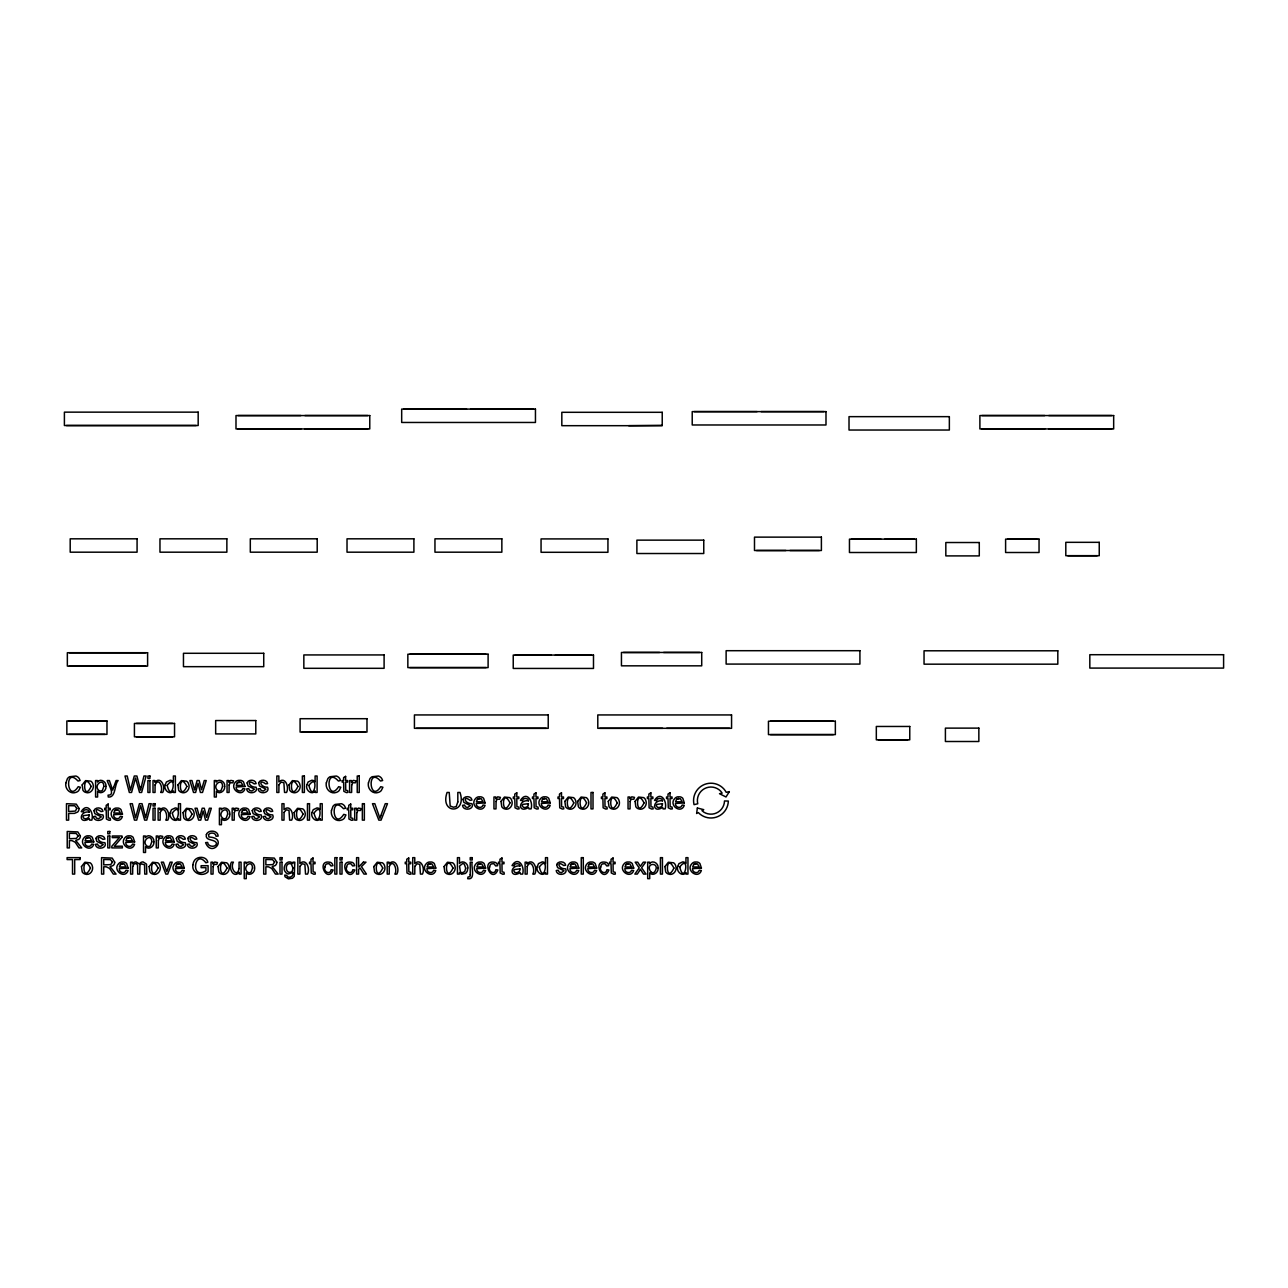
<?xml version="1.0" encoding="UTF-8"?>
<svg xmlns="http://www.w3.org/2000/svg" width="1288" height="1288" viewBox="0 0 1288 1288"><rect width="100%" height="100%" fill="white"/><g stroke="black" fill="none" stroke-linecap="round" stroke-linejoin="round"><path stroke-width="1.5" d="M86.087 838.327L85.04 840.806L91.69 840.806L89.822 837.683L86.087 838.327A3.204 3.204 0 0 1 88.421 837.393M114.761 810.555L113.714 813.05L120.364 813.05L118.496 809.911L114.761 810.555A3.204 3.204 0 0 1 117.095 809.621M126.932 838.327L125.886 840.806L132.535 840.806L130.668 837.683L126.932 838.327A3.204 3.204 0 0 1 129.267 837.393M120.428 864.506L119.382 866.985L126.031 866.985L124.147 863.862L120.428 864.506A3.204 3.204 0 0 1 122.763 863.572M166.506 838.327L165.46 840.806L172.109 840.806L170.241 837.683L166.506 838.327A3.204 3.204 0 0 1 168.857 837.393M237.298 782.863L236.251 785.358L242.901 785.358L241.033 782.219L237.298 782.863A3.204 3.204 0 0 1 239.632 781.929M176.585 864.506L175.538 866.985L182.188 866.985L180.32 863.862L176.585 864.506A3.204 3.204 0 0 1 178.935 863.572M242.418 810.555L241.355 813.05L248.021 813.05L246.137 809.911L242.418 810.555A3.204 3.204 0 0 1 244.752 809.621M477.413 799.317L476.367 801.796L483.016 801.796L481.149 798.673L477.413 799.317A3.204 3.204 0 0 1 479.748 798.383M428.099 864.506L427.036 866.985L433.702 866.985L431.818 863.862L428.099 864.506A3.204 3.204 0 0 1 430.434 863.572M477.896 864.506L476.85 866.985L483.499 866.985L481.632 863.862L477.896 864.506A3.204 3.204 0 0 1 480.231 863.572M542.522 799.317L541.475 801.796L548.125 801.796L546.257 798.673L542.522 799.317A3.204 3.204 0 0 1 544.872 798.383M571.115 864.506L570.069 866.985L576.718 866.985L574.834 863.862L571.115 864.506A3.204 3.204 0 0 1 573.45 863.572M588.986 864.506L587.94 866.985L594.589 866.985L592.721 863.862L588.986 864.506A3.204 3.204 0 0 1 591.321 863.572M676.603 799.317L675.54 801.796L682.205 801.796L680.322 798.673L676.603 799.317A3.204 3.204 0 0 1 678.937 798.383M626.016 864.506L624.954 866.985L631.603 866.985L629.735 863.862L626.016 864.506A3.204 3.204 0 0 1 628.351 863.572M693.701 864.506L692.638 866.985L699.287 866.985L697.42 863.862L693.701 864.506A3.204 3.204 0 0 1 696.035 863.572M662.225 425.378L628.721 425.684M650.939 872.073C643.968 861.962 661.63 861.865 654.513 872.057A2.801 2.801 0 0 1 650.955 872.073M1111.673 415.557L1048.786 415.557M1111.673 428.936L1048.786 428.936M1097.231 555.708L1067.8 555.708M1044.777 415.557L981.907 415.557M1044.777 428.936L981.907 428.936M1037.049 539.125L1007.619 539.125M914.335 539.141L884.904 539.141M907.766 739.843L878.336 739.843M880.895 539.141L851.465 539.141M833.336 721.232L770.466 721.232M833.336 734.611L770.466 734.611M823.982 411.613L761.111 411.613M819.377 550.507L789.947 550.507M785.938 550.507L756.507 550.507M757.103 411.613L694.216 411.613M729.555 728.316L666.685 728.316M699.706 652.469L663.594 652.469M662.676 728.316L599.789 728.316M659.569 652.469L623.456 652.469M591.498 655.061L555.37 655.061M551.361 655.061L515.248 655.061M546.209 728.316L416.443 728.316M533.441 409.085L470.571 409.085M486.091 654.224L409.842 654.224M486.091 667.603L409.842 667.603M466.562 409.085L403.675 409.085M367.756 415.557L304.886 415.557M367.756 428.936L304.886 428.936M364.971 732.083L302.1 732.083M300.877 415.557L238.006 415.557M300.877 428.936L238.006 428.936M196.162 425.523L66.413 425.523M172.544 723.437L136.415 723.437M172.544 736.817L136.415 736.817M145.592 652.726L69.343 652.726M145.592 666.105L69.343 666.105M104.972 720.974L68.844 720.974M104.972 734.353L68.844 734.353M89.162 812.052C78.713 810.619 78.6 825.35 89.323 818.669L89.725 820.134L91.834 820.134C94.217 812.342 87.198 801.716 81.208 811.633L83.189 811.891L84.187 810.136L86.28 809.637L88.582 810.313L89.162 812.052M93.815 841.933L84.928 842.465C84.396 846.441 90.595 848.245 91.673 844.075L93.75 844.332C90.627 853.493 77.65 844.171 84.396 837.393A5.055 5.055 0 0 1 87.23 835.832L89.548 835.832A4.943 4.943 0 0 1 92.301 837.361L93.815 841.933M122.489 814.161L113.602 814.708C113.07 818.669 119.269 820.488 120.331 816.302L122.424 816.56C119.301 825.721 106.324 816.399 113.054 809.621A5.055 5.055 0 0 1 115.904 808.059L118.206 808.059A4.943 4.943 0 0 1 120.975 809.589L122.489 814.161M128.156 868.112L119.269 868.643C118.738 872.62 124.92 874.423 125.999 870.253L128.092 870.511C124.968 879.672 111.992 870.334 118.721 863.572A5.055 5.055 0 0 1 121.555 862.01L123.873 862.01A4.943 4.943 0 0 1 126.643 863.54L128.156 868.112M134.66 841.933L125.773 842.465C125.242 846.441 131.44 848.245 132.519 844.075L134.596 844.332C131.473 853.493 118.496 844.171 125.242 837.393A5.055 5.055 0 0 1 128.076 835.832L130.394 835.832A4.943 4.943 0 0 1 133.147 837.361L134.66 841.933M174.25 841.933L165.347 842.465C164.832 846.441 171.014 848.245 172.093 844.075L174.186 844.332C171.046 853.493 158.07 844.171 164.816 837.393A5.055 5.055 0 0 1 167.649 835.832L169.968 835.832A4.943 4.943 0 0 1 172.737 837.361L174.25 841.933M184.329 868.112L175.426 868.643C174.894 872.62 181.093 874.423 182.172 870.253L184.248 870.511C181.125 879.672 168.148 870.334 174.894 863.572A5.055 5.055 0 0 1 177.728 862.01L180.046 862.01A4.943 4.943 0 0 1 182.816 863.54L184.329 868.112M245.026 786.469L236.139 787.016C235.607 790.977 241.806 792.796 242.869 788.61L244.962 788.868C241.838 798.045 228.862 788.707 235.591 781.929A5.055 5.055 0 0 1 238.441 780.383L240.759 780.367A4.943 4.943 0 0 1 243.513 781.897L245.026 786.469M250.146 814.161L241.242 814.708C240.727 818.669 246.91 820.488 247.988 816.302L250.081 816.56C246.958 825.721 233.965 816.399 240.711 809.621A5.055 5.055 0 0 1 243.545 808.059L245.863 808.059A4.943 4.943 0 0 1 248.632 809.589L250.146 814.161M435.827 868.112L426.924 868.643C426.409 872.62 432.591 874.423 433.67 870.253L435.763 870.511C432.639 879.672 419.647 870.334 426.392 863.572A5.055 5.055 0 0 1 429.226 862.01L431.544 862.01A4.943 4.943 0 0 1 434.314 863.54L435.827 868.112M485.141 802.923L476.254 803.454C475.723 807.431 481.921 809.234 483 805.064L485.077 805.322C481.954 814.483 468.977 805.161 475.707 798.383A5.055 5.055 0 0 1 478.556 796.821L480.875 796.821A4.943 4.943 0 0 1 483.628 798.351L485.141 802.923M485.64 868.112L476.737 868.643C476.206 872.62 482.404 874.423 483.483 870.253L485.56 870.511C482.436 879.672 469.46 870.334 476.206 863.572A5.055 5.055 0 0 1 479.039 862.01L481.358 862.01A4.943 4.943 0 0 1 484.111 863.54L485.64 868.112M519.966 866.003C509.517 864.554 509.404 879.302 520.127 872.62L520.529 874.085L522.638 874.085C525.021 866.277 518.001 855.667 512.012 865.568L513.993 865.842L514.991 864.071L517.084 863.572L519.386 864.264L519.966 866.003M528.418 800.814C517.969 799.381 517.856 814.113 528.579 807.431L528.982 808.896L531.091 808.896C533.474 801.088 526.454 790.478 520.465 800.395L522.429 800.653L523.443 798.898L525.536 798.399L527.839 799.075L528.418 800.814M550.266 802.923L541.363 803.454C540.847 807.431 547.03 809.234 548.108 805.064L550.201 805.322C547.062 814.483 534.085 805.161 540.831 798.383A5.055 5.055 0 0 1 543.665 796.821L545.983 796.821A4.943 4.943 0 0 1 548.752 798.351L550.266 802.923M578.843 868.112L569.956 868.643C569.425 872.62 575.607 874.423 576.686 870.253L578.779 870.511C575.656 879.672 562.679 870.334 569.409 863.572A5.055 5.055 0 0 1 572.242 862.01L574.561 862.01A4.943 4.943 0 0 1 577.33 863.54L578.843 868.112M596.714 868.112L587.827 868.643C587.296 872.62 593.494 874.423 594.573 870.253L596.65 870.511C593.527 879.672 580.55 870.334 587.296 863.572A5.055 5.055 0 0 1 590.129 862.01L592.448 862.01A4.943 4.943 0 0 1 595.201 863.54L596.714 868.112M633.744 868.112L624.841 868.643C624.326 872.62 630.508 874.423 631.587 870.253L633.68 870.511C630.557 879.672 617.564 870.334 624.31 863.572A5.055 5.055 0 0 1 627.143 862.01L629.462 862.01A4.943 4.943 0 0 1 632.231 863.54L633.744 868.112M662.483 800.814C652.034 799.381 651.921 814.113 662.644 807.431L663.046 808.896L665.155 808.896C667.538 801.088 660.519 790.478 654.529 800.395L656.51 800.653L657.508 798.898L659.617 798.399L661.903 799.075L662.483 800.814M684.331 802.923L675.443 803.454C674.912 807.431 681.094 809.234 682.173 805.064L684.266 805.322C681.143 814.483 668.15 805.161 674.896 798.383A5.055 5.055 0 0 1 677.73 796.821L680.048 796.821A4.943 4.943 0 0 1 682.817 798.351L684.331 802.923M701.429 868.112L692.525 868.643C692.01 872.62 698.193 874.423 699.271 870.253L701.364 870.511C698.241 879.672 685.248 870.334 691.994 863.572A5.055 5.055 0 0 1 694.828 862.01L697.146 862.01A4.943 4.943 0 0 1 699.915 863.54L701.429 868.112M457.82 801.941L456.194 806.61L453.376 807.222L450.172 805.998L449.238 792.458L447.065 792.458C439.482 814.563 467.431 814.419 459.993 792.458L457.82 792.458L457.82 801.941M65.913 782.863C64.625 788.691 70.067 794.583 75.944 792.378A6.247 6.247 0 0 0 78.745 790.542L80.387 787.242L78.214 786.694C66.928 804.131 64.078 765.636 77.972 781.027L80.114 780.512L79.196 778.499A6.021 6.021 0 0 0 75.879 776.036L69.633 776.728A6.617 6.617 0 0 0 67.379 778.725L65.913 782.863M326.347 782.863C325.059 788.691 330.501 794.583 336.377 792.378A6.247 6.247 0 0 0 339.179 790.542L340.821 787.242L338.647 786.694C327.345 804.131 324.512 765.636 338.39 781.027L340.531 780.512L339.63 778.499A6.021 6.021 0 0 0 336.313 776.036L330.066 776.728A6.617 6.617 0 0 0 327.812 778.725L326.347 782.863M331.467 810.555C330.179 816.383 335.621 822.259 341.497 820.07A6.247 6.247 0 0 0 344.298 818.234L345.941 814.934L343.751 814.37C332.465 831.823 329.631 793.328 343.51 808.719L345.651 808.204L344.733 806.191A6.021 6.021 0 0 0 341.433 803.728L335.17 804.42A6.617 6.617 0 0 0 332.916 806.417L331.467 810.555M368.449 782.863C367.161 788.691 372.602 794.583 378.479 792.378A6.247 6.247 0 0 0 381.28 790.542L382.922 787.242L380.749 786.694C369.447 804.131 366.613 765.636 380.491 781.027L382.649 780.512L381.731 778.499A6.021 6.021 0 0 0 378.414 776.036L372.168 776.728A6.617 6.617 0 0 0 369.914 778.725L368.449 782.863M167.182 785.406C172.061 804.984 177.857 771.061 167.182 785.406M172.302 813.098C177.18 832.66 182.977 798.753 172.302 813.098M308.895 785.406C313.789 804.984 319.585 771.061 308.895 785.406M314.014 813.098C318.893 832.66 324.689 798.753 314.014 813.098M539.302 867.033C544.18 886.611 549.976 852.688 539.302 867.033M679.742 867.033C684.636 886.611 690.432 852.688 679.742 867.033M103.861 786.388L102.396 790.413A2.801 2.801 0 0 1 98.854 790.43C92.913 785.439 103.765 777.002 103.861 786.388M151.791 841.853L150.326 845.878A2.801 2.801 0 0 1 146.784 845.894C140.843 840.903 151.694 832.451 151.791 841.853M192.942 864.763C191.236 873.167 202.522 877.53 208.093 871.799L208.093 865.697L201.121 865.713L201.121 867.645L205.951 867.645L205.951 870.704C189.819 880.96 194.552 847.987 205.871 862.783L207.835 862.236C206.531 855.795 196.323 855.876 193.876 861.463A10.03 10.03 0 0 0 192.942 864.763M222.583 786.388L221.117 790.413A2.801 2.801 0 0 1 217.559 790.43C211.618 785.439 222.47 777.002 222.583 786.388M227.686 814.08L226.221 818.105A2.801 2.801 0 0 1 222.679 818.121C216.738 813.131 227.59 804.694 227.686 814.08M252.512 868.032L251.047 872.057A2.801 2.801 0 0 1 247.505 872.073C241.564 867.065 252.4 858.629 252.512 868.032M324.914 867.017C322.902 871.59 330.275 875.486 331.161 869.722L333.157 869.98C326.911 884.534 315.399 858.484 330.71 862.461A4.073 4.073 0 0 1 332.385 864.071L332.964 865.681L331 865.971L329.213 863.717L326.894 863.846A3.123 3.123 0 0 0 325.381 865.295L324.914 867.017M346.601 867.017C344.588 871.59 351.962 875.486 352.848 869.722L354.844 869.98C348.597 884.534 337.086 858.484 352.413 862.461A4.073 4.073 0 0 1 354.087 864.071L354.651 865.681L352.687 865.971L350.899 863.717L348.597 863.846A3.123 3.123 0 0 0 347.084 865.295L346.601 867.017M489.617 867.017C487.605 871.59 494.978 875.486 495.88 869.722L497.86 869.98C491.614 884.534 480.102 858.484 495.429 862.461A4.073 4.073 0 0 1 497.104 864.071L497.667 865.681L495.703 865.971L493.932 863.717L491.614 863.846A3.123 3.123 0 0 0 490.1 865.295L489.617 867.017M600.707 867.017C598.695 871.59 606.068 875.486 606.954 869.722L608.95 869.98C602.704 884.534 591.192 858.484 606.519 862.461A4.073 4.073 0 0 1 608.178 864.071L608.757 865.681L606.793 865.971L605.006 863.717L602.687 863.846A3.123 3.123 0 0 0 601.19 865.295L600.707 867.017M155.091 784.891L155.027 792.458L153.014 792.458L153.014 780.544L154.818 780.544L154.818 782.235C161 775.634 165.911 787.049 162.691 792.458L160.662 792.458C163.608 788.304 158.907 776.358 155.091 784.891M160.195 812.583L160.147 820.134L158.118 820.134L158.118 808.236L159.937 808.236L159.937 809.927C166.12 803.326 171.03 814.741 167.794 820.134L165.782 820.134C168.712 815.996 164.011 804.05 160.195 812.583M292.923 867.983L292.392 870.736A3.172 3.172 0 0 1 290.927 872.153C285.614 874.166 284.519 863.829 289.607 863.572A2.898 2.898 0 0 1 291.442 864.2L292.923 867.983M292.746 872.523C294.517 876.532 287.868 879.302 286.677 875.373L284.712 875.067L285.002 876.758L288.399 878.867L292.44 878.255L294.244 876.42L294.807 862.171L292.94 862.171L292.94 863.604C287.771 857.985 281.17 867.597 285.646 872.314A4.299 4.299 0 0 0 288.303 873.972L292.746 872.523M389.282 866.534L389.234 874.085L387.205 874.085L387.205 862.171L389.024 862.171L389.024 863.862C395.207 857.277 400.117 868.675 396.881 874.085L394.869 874.085C397.799 869.931 393.098 858.001 389.282 866.534M465.709 868.128L464.743 871.541L462.456 872.701A2.753 2.753 0 0 1 460.396 871.815L459.526 866.116L462.537 863.572A2.705 2.705 0 0 1 464.292 864.184L465.709 868.128M527.195 866.534L527.146 874.085L525.118 874.085L525.118 862.171L526.937 862.171L526.937 863.862C533.119 857.277 538.03 868.675 534.794 874.085L532.781 874.085C535.711 869.931 531.01 858.001 527.195 866.534M91.142 786.437C82.69 804.211 82.303 768.984 91.142 786.437M90.434 868.064C81.981 885.854 81.595 850.627 90.434 868.064M132.728 866.47L132.648 874.085L130.619 874.085L130.619 862.171L132.423 862.171L132.423 863.846L133.083 863.057A4.186 4.186 0 0 1 136.045 861.914L139.41 863.99L140.167 863.073A4.073 4.073 0 0 1 143.081 861.914L146.526 864.135L146.768 874.085L144.755 874.085L144.562 864.844L141.487 863.862A2.608 2.608 0 0 0 139.925 865.584L139.716 874.085L137.703 874.085L137.575 865.166L136.56 863.829A2.93 2.93 0 0 0 134.016 864.103L132.728 866.47M158.086 868.064C149.633 885.854 149.247 850.627 158.086 868.064M186.889 786.437C178.436 804.211 178.05 768.984 186.889 786.437M192.009 814.113C183.556 831.903 183.154 796.676 192.009 814.113M227.026 868.064C218.574 885.854 218.171 850.627 227.026 868.064M297.947 786.437C289.51 804.211 289.108 768.984 297.947 786.437M303.066 814.113C294.614 831.903 294.228 796.676 303.066 814.113M382.761 868.064C374.309 885.854 373.923 850.627 382.761 868.064M453.006 868.064C444.553 885.854 444.167 850.627 453.006 868.064M470.217 874.697L469.911 876.742L468.043 876.999L467.657 878.706C476.222 880.268 470.651 866.035 472.229 862.171L470.217 862.171L470.217 874.697M509.984 802.875C501.531 820.665 501.129 785.439 509.984 802.875M573.82 802.875C565.368 820.665 564.981 785.439 573.82 802.875M586.604 802.875C578.151 820.665 577.749 785.439 586.604 802.875M617.242 802.875C608.789 820.665 608.387 785.439 617.242 802.875M644.048 802.875C635.596 820.665 635.193 785.439 644.048 802.875M673.898 868.064C665.461 885.854 665.059 850.627 673.898 868.064M239.053 868.563C237.282 878.529 229.473 867.935 233.434 862.171L231.421 862.171C228.153 867.549 233.16 879.028 239.262 872.33L239.262 874.085L241.065 874.085L241.065 862.171L239.053 862.171L239.053 868.563M467.769 867.951L467.383 870.672A5.426 5.426 0 0 1 465.451 873.409L461.619 874.246L459.317 872.588L459.317 874.085L457.433 874.085L457.433 857.647L459.462 857.647L459.462 863.507C462.537 859.627 468.526 863.491 467.769 867.951M278.949 784.682L278.868 792.458L276.839 792.458L276.839 776.004L278.868 776.004L278.868 781.913C285.308 776.02 289.381 787.242 286.548 792.458L284.535 792.458L283.875 782.702L281.154 782.122L278.949 784.682M284.068 812.374L283.988 820.134L281.959 820.134L281.959 803.696L283.988 803.696L283.988 809.605C290.412 803.712 294.501 814.934 291.668 820.134L289.639 820.134L288.995 810.394L286.258 809.814L284.068 812.374M299.959 866.325L299.879 874.085L297.85 874.085L297.85 857.647L299.879 857.647L299.879 863.54C306.319 857.647 310.392 868.885 307.558 874.085L305.53 874.085L304.886 864.329L302.149 863.765L299.959 866.325M414.849 866.325L414.768 874.085L412.74 874.085L412.74 857.647L414.768 857.647L414.768 863.54C421.208 857.647 425.281 868.885 422.448 874.085L420.419 874.085L419.775 864.329L417.038 863.765L414.849 866.325M89.146 814.902C90.031 818.379 83.784 820.633 83.012 816.946A1.723 1.723 0 0 1 83.64 815.61L89.146 814.902M158.376 840.452L158.279 847.907L156.267 847.907L156.267 835.993L158.086 835.993L158.086 837.812L159.986 835.832L162.739 836.379L162.047 838.246L159.374 838.214L158.376 840.452M213.116 866.631L213.035 874.085L211.023 874.085L211.023 862.171L212.826 862.171L212.826 863.974L214.742 862.01L217.479 862.558L216.787 864.425L214.114 864.393L213.116 866.631M229.151 784.988L229.071 792.458L227.058 792.458L227.058 780.544L228.862 780.544L228.862 782.347L230.777 780.367L233.514 780.914L232.822 782.798L230.166 782.75L229.151 784.988M234.271 812.68L234.191 820.134L232.162 820.134L232.162 808.236L233.981 808.236L233.981 810.039L235.881 808.059L238.634 808.606L237.942 810.49L235.269 810.442L234.271 812.68M351.704 784.988L351.624 792.458L349.595 792.458L349.595 780.544L351.415 780.544L351.415 782.347L353.315 780.367L356.068 780.914L355.375 782.798L352.703 782.75L351.704 784.988M356.824 812.68L356.728 820.134L354.715 820.134L354.715 808.236L356.534 808.236L356.534 810.039L358.434 808.059L361.187 808.606L360.495 810.49L357.823 810.442L356.824 812.68M496.073 801.442L495.993 808.896L493.964 808.896L493.964 796.982L495.783 796.982L495.783 798.802L497.699 796.821L500.436 797.369L499.744 799.236L497.071 799.204L496.073 801.442M519.95 868.853C520.835 872.33 514.588 874.568 513.815 870.897A1.723 1.723 0 0 1 514.443 869.545L519.95 868.853M528.402 803.664C529.288 807.141 523.041 809.395 522.268 805.708A1.723 1.723 0 0 1 522.88 804.372L528.402 803.664M630.138 801.442L630.057 808.896L628.045 808.896L628.045 796.982L629.864 796.982L629.864 798.802L631.764 796.821L634.517 797.369L633.809 799.236L631.152 799.204L630.138 801.442M662.467 803.664C663.352 807.141 657.105 809.395 656.333 805.708A1.723 1.723 0 0 1 656.961 804.372L662.467 803.664M82.174 784.956L82.931 790.22A5.007 5.007 0 0 0 85.378 792.313C90.579 794.535 94.91 788.53 92.833 783.796A5.2 5.2 0 0 0 90.82 781.172L85.604 780.609L82.174 784.956M81.466 866.583L82.223 871.863A5.007 5.007 0 0 0 84.686 873.956C89.87 876.178 94.201 870.157 92.124 865.439A5.2 5.2 0 0 0 90.112 862.815L84.895 862.236L81.466 866.583M149.118 866.583L149.875 871.863A5.007 5.007 0 0 0 152.322 873.956C157.522 876.178 161.853 870.157 159.776 865.439A5.2 5.2 0 0 0 157.764 862.815L152.548 862.236L149.118 866.583M177.921 784.956L178.678 790.22A5.007 5.007 0 0 0 181.125 792.313C186.325 794.535 190.656 788.53 188.579 783.796A5.2 5.2 0 0 0 186.567 781.172L181.35 780.609L177.921 784.956M183.041 812.648L183.782 817.912A5.007 5.007 0 0 0 186.245 820.005C191.429 822.227 195.776 816.222 193.683 811.488A5.2 5.2 0 0 0 191.687 808.864L186.47 808.301L183.041 812.648M218.042 866.583L218.799 871.863A5.007 5.007 0 0 0 221.262 873.956C226.447 876.178 230.777 870.157 228.701 865.439A5.2 5.2 0 0 0 226.704 862.815L221.472 862.236L218.042 866.583M288.979 784.956L289.736 790.22A5.007 5.007 0 0 0 292.199 792.313C297.383 794.535 301.714 788.53 299.637 783.796A5.2 5.2 0 0 0 297.641 781.172L292.408 780.609L288.979 784.956M294.099 812.648L294.855 817.912A5.007 5.007 0 0 0 297.303 820.005C302.503 822.227 306.834 816.222 304.757 811.488A5.2 5.2 0 0 0 302.744 808.864L297.528 808.301L294.099 812.648M373.794 866.583L374.55 871.863A5.007 5.007 0 0 0 376.998 873.956C382.198 876.178 386.529 870.157 384.452 865.439A5.2 5.2 0 0 0 382.439 862.815L377.223 862.236L373.794 866.583M444.038 866.583L444.795 871.863A5.007 5.007 0 0 0 447.242 873.956C452.442 876.178 456.773 870.157 454.696 865.439A5.2 5.2 0 0 0 452.684 862.815L447.467 862.236L444.038 866.583M501 801.394L501.757 806.674A5.007 5.007 0 0 0 504.22 808.767C509.404 810.989 513.735 804.984 511.658 800.251A5.2 5.2 0 0 0 509.662 797.626L504.429 797.047L501 801.394M564.852 801.394L565.609 806.674A5.007 5.007 0 0 0 568.072 808.767C573.257 810.989 577.588 804.984 575.511 800.251A5.2 5.2 0 0 0 573.498 797.626L568.282 797.047L564.852 801.394M577.636 801.394L578.376 806.674A5.007 5.007 0 0 0 580.84 808.767C586.024 810.989 590.371 804.984 588.278 800.251A5.2 5.2 0 0 0 586.282 797.626L581.065 797.047L577.636 801.394M608.274 801.394L609.015 806.674A5.007 5.007 0 0 0 611.478 808.767C616.662 810.989 621.009 804.984 618.932 800.251A5.2 5.2 0 0 0 616.92 797.626L611.703 797.047L608.274 801.394M635.081 801.394L635.821 806.674A5.007 5.007 0 0 0 638.284 808.767C643.469 810.989 647.816 804.984 645.723 800.251A5.2 5.2 0 0 0 643.726 797.626L638.51 797.047L635.081 801.394M664.93 866.583L665.687 871.863A5.007 5.007 0 0 0 668.15 873.956C673.334 876.178 677.665 870.157 675.588 865.439A5.2 5.2 0 0 0 673.592 862.815L668.359 862.236L664.93 866.583M79.035 808.462L78.954 809.46A4.927 4.927 0 0 1 77.699 812.004L74.479 813.372L68.65 813.453L68.65 820.134L66.477 820.134L66.477 803.696L76.298 804.147L79.035 808.462M80.371 835.96L80.291 836.798A4.041 4.041 0 0 1 78.584 839.454L75.734 840.436L81.708 847.907L78.971 847.907L75.219 842.223L71.919 840.613L69.391 840.613L69.391 847.907L67.218 847.907L67.218 831.468L77.844 831.919L80.371 835.96M114.696 862.139L114.632 862.976A4.041 4.041 0 0 1 112.925 865.633L110.06 866.599L116.049 874.085L113.312 874.085L109.561 868.402L106.26 866.792L103.732 866.792L103.732 874.085L101.559 874.085L101.559 857.647L112.185 858.082L114.696 862.139M276.823 862.139L276.759 862.976A4.041 4.041 0 0 1 275.052 865.633L272.187 866.599L278.176 874.085L275.439 874.085L271.688 868.402L268.387 866.792L265.859 866.792L265.859 874.085L263.686 874.085L263.686 857.647L274.312 858.082L276.823 862.139M165.202 784.811C163.238 789.657 169.887 795.775 173.51 790.945L173.51 792.458L175.377 792.458L175.377 776.004L173.381 776.004L173.381 781.913L172.769 781.253A3.961 3.961 0 0 0 170.097 780.27L166.393 781.993L165.202 784.811M170.322 812.503C168.342 817.333 175.007 823.467 178.63 818.637L178.63 820.134L180.497 820.134L180.497 803.696L178.485 803.696L178.485 809.605L177.889 808.945A3.961 3.961 0 0 0 175.2 807.962L171.497 809.685L170.322 812.503M306.914 784.811C304.95 789.657 311.599 795.775 315.222 790.945L315.222 792.458L317.106 792.458L317.106 776.004L315.093 776.004L315.093 781.913L314.481 781.253A3.961 3.961 0 0 0 311.809 780.27L308.106 781.993L306.914 784.811M312.034 812.503C310.07 817.333 316.719 823.467 320.342 818.637L320.342 820.134L322.209 820.134L322.209 803.696L320.213 803.696L320.213 809.605L319.601 808.945A3.961 3.961 0 0 0 316.912 807.962L313.226 809.685L312.034 812.503M537.321 866.438C535.341 871.284 542.006 877.402 545.629 872.588L545.629 874.085L547.497 874.085L547.497 857.647L545.484 857.647L545.484 863.54L544.888 862.88A3.961 3.961 0 0 0 542.2 861.914L538.497 863.62L537.321 866.438M677.762 866.438C675.798 871.284 682.447 877.402 686.069 872.588L686.069 874.085L687.953 874.085L687.953 857.647L685.941 857.647L685.941 863.54L685.329 862.88A3.961 3.961 0 0 0 682.656 861.914L678.953 863.62L677.762 866.438M105.922 786.404C106.695 790.8 100.802 795.018 97.598 791.218L97.598 797.014L95.586 797.014L95.586 780.544L97.421 780.544L97.421 782.09C100.335 777.888 106.775 781.784 105.922 786.404M153.852 841.869C154.624 846.264 148.732 850.466 145.528 846.683L145.528 852.479L143.515 852.479L143.515 835.993L145.351 835.993L145.351 837.554C148.265 833.336 154.705 837.248 153.852 841.869M224.643 786.404C225.4 790.8 219.507 795.018 216.32 791.218L216.32 797.014L214.307 797.014L214.307 780.544L216.143 780.544L216.143 782.09C219.057 777.888 225.497 781.784 224.643 786.404M229.747 814.096C230.52 818.492 224.627 822.694 221.439 818.91L221.439 824.706L219.411 824.706L219.411 808.236L221.246 808.236L221.246 809.782C224.176 805.564 230.6 809.476 229.747 814.096M254.573 868.048C255.33 872.427 249.453 876.645 246.249 872.845L246.249 878.658L244.237 878.658L244.237 862.171L246.072 862.171L246.072 863.717C248.987 859.515 255.427 863.411 254.573 868.048M658.039 868.048C658.796 872.427 652.903 876.645 649.716 872.845L649.716 878.658L647.687 878.658L647.687 862.171L649.538 862.171L649.538 863.717C652.452 859.515 658.893 863.411 658.039 868.048M93.944 810.635L94.829 813.63L101.333 816.85L98.596 818.749L96.439 818.105L95.505 816.27L93.509 816.592C93.927 822.694 105.761 820.971 102.927 814.918C94.91 815.143 93.782 805.869 100.979 811.569L102.96 811.311C102.493 807.061 95.167 806.755 93.944 810.635M95.908 838.391L96.809 841.402L103.298 844.622L100.561 846.522L98.419 845.878L97.486 844.043L95.489 844.348C95.892 850.45 107.725 848.744 104.892 842.69C96.874 842.915 95.747 833.642 102.943 839.341L104.924 839.068C104.457 834.817 97.131 834.527 95.908 838.391M176.327 838.391L177.229 841.402L183.717 844.622L180.98 846.522L178.839 845.878L177.905 844.043L175.909 844.348C176.311 850.45 188.161 848.744 185.311 842.69C177.309 842.915 176.166 833.642 183.379 839.341L185.343 839.068C184.892 834.817 177.567 834.527 176.327 838.391M187.823 838.391L188.724 841.402L195.213 844.622L192.476 846.522L190.318 845.878L189.384 844.043L187.388 844.348C187.807 850.45 199.64 848.744 196.806 842.69C188.789 842.915 187.662 833.642 194.858 839.341L196.839 839.068C196.372 834.817 189.046 834.527 187.823 838.391M247.119 782.943L248.021 785.954L254.509 789.158L251.772 791.057L249.614 790.43L248.681 788.578L246.684 788.9C247.103 795.002 258.936 793.279 256.103 787.226C248.085 787.451 246.958 778.177 254.155 783.877L256.135 783.619C255.668 779.369 248.343 779.063 247.119 782.943M252.239 810.635L253.124 813.63L259.613 816.85L256.892 818.749L254.734 818.105L253.8 816.27L251.804 816.592C252.223 822.694 264.056 820.971 261.206 814.918C253.205 815.143 252.062 805.869 259.274 811.569L261.255 811.311C260.788 807.061 253.462 806.755 252.239 810.635M258.598 782.943L259.5 785.954L265.988 789.158L263.251 791.057L261.11 790.43L260.176 788.578L258.18 788.9C258.582 795.002 270.416 793.279 267.582 787.226C259.564 787.451 258.437 778.177 265.65 783.877L267.614 783.619C267.147 779.369 259.822 779.063 258.598 782.943M263.718 810.635L264.62 813.63L271.108 816.85L268.371 818.749L266.214 818.105L265.28 816.27L263.283 816.592C263.702 822.694 275.535 820.971 272.702 814.918C264.684 815.143 263.557 805.869 270.754 811.569L272.734 811.311C272.267 807.061 264.942 806.755 263.718 810.635M462.972 799.381L463.873 802.392L470.361 805.612L467.625 807.512L465.483 806.868L464.549 805.032L462.553 805.338C462.956 811.456 474.789 809.733 471.955 803.68C463.938 803.905 462.811 794.632 470.023 800.331L471.988 800.057C471.521 795.807 464.195 795.517 462.972 799.381M556.674 864.57L557.575 867.581L564.064 870.801L561.327 872.701L559.169 872.057L558.235 870.221L556.239 870.527C556.658 876.629 568.491 874.922 565.657 868.853C557.64 869.078 556.513 859.82 563.709 865.52L565.69 865.246C565.223 860.996 557.897 860.706 556.674 864.57M697.355 807.995L696.631 813.501L698.338 812.583A17.388 17.388 0 0 0 728.332 801.056L724.5 800.959A13.556 13.556 0 0 1 703.86 812.164L701.944 810.619L703.715 809.653L697.355 807.995M78.117 835.96L76.411 838.424L69.391 838.73L69.391 833.288L76.185 833.481L78.117 835.96M112.459 862.139L110.736 864.586L103.732 864.908L103.732 859.466L110.51 859.643L112.459 862.139M274.586 862.139L272.863 864.586L265.859 864.908L265.859 859.466L272.637 859.643L274.586 862.139M206.386 834.511C204.695 841.483 215.289 838.617 216.577 843.447C215.821 847.826 207.706 846.876 207.642 842.449L205.581 842.626C211.586 858.291 228.781 837.747 208.946 837.039L208.527 834.624C210.347 832.032 215.949 832.611 216.094 836.25L218.171 836.105C218.01 830.261 208.286 829.375 206.386 834.511M76.781 808.526L75.38 811.07L68.65 811.521L68.65 805.644L74.897 805.789L76.781 808.526M141.374 786.582L140.553 790.156L136.914 776.004L134.29 776.004L130.426 790.156L127.222 776.004L124.984 776.004L129.347 792.458L131.569 792.458L135.546 778L139.523 792.458L141.632 792.458L146.14 776.004L143.95 776.004L141.374 786.582M146.478 814.258L145.657 817.848L142.034 803.696L139.41 803.696L135.53 817.848L132.342 803.696L130.104 803.696L134.467 820.134L136.689 820.134L140.666 805.692L144.642 820.134L146.735 820.134L151.243 803.696L149.054 803.696L146.478 814.258M195.196 787.515L194.569 789.979L191.976 780.544L189.883 780.544L193.522 792.458L195.631 792.458L198.046 783.281L200.397 792.458L202.506 792.458L206.225 780.544L204.261 780.544L201.54 789.721L199.157 780.544L197.08 780.544L195.196 787.515M200.3 815.207L199.688 817.671L197.08 808.236L195.003 808.236L198.642 820.134L200.751 820.134L203.166 810.973L205.517 820.134L207.609 820.134L211.345 808.236L209.381 808.236L206.644 817.413L204.277 808.236L202.2 808.236L200.3 815.207M113.569 787.483L112.732 790.204L109.383 780.544L107.21 780.544C107.757 783.603 116.097 795.646 108.047 795.147L108.273 797.031C116.033 797.948 114.31 784.36 118.126 780.544L116.113 780.544L113.569 787.483M380.829 815.642L379.944 818.331L374.808 803.696L372.457 803.696L378.833 820.134L381.055 820.134L387.495 803.696L385.273 803.696L380.829 815.642M167.504 869.448L166.764 871.702L163.447 862.171L161.306 862.171L165.846 874.085L167.73 874.085L172.238 862.171L170.161 862.171L167.504 869.448M729.346 791.637L725.997 796.982L719.525 793.698L722.149 793.15L720.781 791.267A13.556 13.556 0 0 0 697.758 803.776L694.039 804.662A17.388 17.388 0 0 1 726.223 792.297L729.346 791.637M640.442 869.384L637.302 874.085L634.871 874.085L639.218 867.903L635.193 862.171L637.705 862.171L640.378 866.309L643.292 862.171L645.691 862.171L641.585 867.79L646.013 874.085L643.533 874.085L640.442 869.384M121.99 837.329L114.294 846.28L122.36 846.168L122.36 847.907L111.815 847.907L111.815 846.28L119.398 837.57L112.265 837.635L112.265 835.993L121.99 835.993L121.99 837.329M363.377 862.171L358.595 867.017L358.595 857.647L356.583 857.647L356.583 874.085L358.595 874.085L358.595 869.368L360.028 867.999L363.957 874.085L366.452 874.085L361.429 866.599L365.985 862.171L363.377 862.171M108.176 804.066L106.18 805.29L106.18 808.236L104.698 808.236L104.698 809.798L106.18 809.798L106.421 819.039L108.981 820.295L110.494 820.118L110.205 818.331L108.289 817.88L108.176 809.798L110.205 809.798L110.205 808.236L108.176 808.236L108.176 804.066M345.619 776.374L343.606 777.598L343.606 780.544L342.125 780.544L342.125 782.106L343.606 782.106L343.864 791.347L346.424 792.603L347.937 792.426L347.647 790.639L345.731 790.188L345.619 782.106L347.647 782.106L347.647 780.544L345.619 780.544L345.619 776.374M350.738 804.066L348.726 805.29L348.726 808.236L347.245 808.236L347.245 809.798L348.726 809.798L348.968 819.039L351.527 820.295L353.057 820.118L352.767 818.331L350.835 817.88L350.738 809.798L352.767 809.798L352.767 808.236L350.738 808.236L350.738 804.066M313 858.017L311.004 859.225L311.004 862.171L309.523 862.171L309.523 863.749L311.004 863.749L311.245 872.974L313.805 874.246L315.335 874.069L315.029 872.282L313.113 871.815L313 863.749L315.029 863.749L315.029 862.171L313 862.171L313 858.017M408.747 858.017L406.734 859.225L406.734 862.171L405.253 862.171L405.253 863.749L406.734 863.749L406.976 872.974L409.536 874.246L411.065 874.069L410.775 872.282L408.843 871.815L408.747 863.749L410.775 863.749L410.775 862.171L408.747 862.171L408.747 858.017M516.794 792.828L514.781 794.036L514.781 796.982L513.3 796.982L513.3 798.56L514.781 798.56L515.039 807.801L517.599 809.057L519.112 808.88L518.822 807.093L516.907 806.642L516.794 798.56L518.822 798.56L518.822 796.982L516.794 796.982L516.794 792.828M535.953 792.828L533.94 794.036L533.94 796.982L532.459 796.982L532.459 798.56L533.94 798.56L534.198 807.801L536.742 809.057L538.271 808.88L537.981 807.093L536.049 806.642L535.953 798.56L537.981 798.56L537.981 796.982L535.953 796.982L535.953 792.828M561.488 792.828L559.475 794.036L559.475 796.982L557.994 796.982L557.994 798.56L559.475 798.56L559.733 807.801L562.293 809.057L563.806 808.88L563.516 807.093L561.6 806.642L561.488 798.56L563.516 798.56L563.516 796.982L561.488 796.982L561.488 792.828M604.909 792.828L602.897 794.036L602.897 796.982L601.416 796.982L601.416 798.56L602.897 798.56L603.138 807.801L605.698 809.057L607.228 808.88L606.938 807.093L605.006 806.642L604.909 798.56L606.938 798.56L606.938 796.982L604.909 796.982L604.909 792.828M501.966 858.017L499.953 859.225L499.953 862.171L498.472 862.171L498.472 863.749L499.953 863.749L500.195 872.974L502.755 874.246L504.284 874.069L503.994 872.282L502.062 871.815L501.966 863.749L503.994 863.749L503.994 862.171L501.966 862.171L501.966 858.017M650.859 792.828L648.862 794.036L648.862 796.982L647.381 796.982L647.381 798.56L648.862 798.56L649.104 807.801L651.664 809.057L653.177 808.88L652.887 807.093L650.971 806.642L650.859 798.56L652.887 798.56L652.887 796.982L650.859 796.982L650.859 792.828M670.018 792.828L668.005 794.036L668.005 796.982L666.524 796.982L666.524 798.56L668.005 798.56L668.263 807.801L670.823 809.057L672.336 808.88L672.046 807.093L670.13 806.642L670.018 798.56L672.046 798.56L672.046 796.982L670.018 796.982L670.018 792.828M613.056 858.017L611.043 859.225L611.043 862.171L609.562 862.171L609.562 863.749L611.043 863.749L611.285 872.974L613.845 874.246L615.374 874.069L615.084 872.282L613.152 871.815L613.056 863.749L615.084 863.749L615.084 862.171L613.056 862.171L613.056 858.017M535.454 409.085L401.679 409.085L401.679 422.464L535.454 422.464L535.454 409.085M825.994 411.613L692.22 411.613L692.22 424.976L825.994 424.976L825.994 411.613M198.175 412.144L64.4 412.144L64.4 425.523L198.175 425.523L198.175 412.144M662.225 412.305L561.826 412.305L561.826 425.684L662.225 425.684L662.225 412.305M369.769 415.557L235.994 415.557L235.994 428.936L369.769 428.936L369.769 415.557M1113.669 415.557L979.894 415.557L979.894 428.936L1113.669 428.936L1113.669 415.557M949.353 416.652L849.017 416.652L849.017 430.031L949.353 430.031L949.353 416.652M821.39 537.128L754.494 537.128L754.494 550.507L821.39 550.507L821.39 537.128M137.075 538.819L70.196 538.819L70.196 552.182L137.075 552.182L137.075 538.819M226.865 538.819L159.97 538.819L159.97 552.182L226.865 552.182L226.865 538.819M317.202 538.819L250.307 538.819L250.307 552.182L317.202 552.182L317.202 538.819M413.899 538.819L347.019 538.819L347.019 552.182L413.899 552.182L413.899 538.819M501.853 538.819L434.958 538.819L434.958 552.182L501.853 552.182L501.853 538.819M607.936 538.915L541.057 538.915L541.057 552.294L607.936 552.294L607.936 538.915M916.348 539.141L849.452 539.141L849.452 552.504L916.348 552.504L916.348 539.141M1039.046 539.125L1005.606 539.125L1005.606 552.504L1039.046 552.504L1039.046 539.125M703.763 540.139L636.884 540.139L636.884 553.518L703.763 553.518L703.763 540.139M1099.244 542.329L1065.804 542.329L1065.804 555.708L1099.244 555.708L1099.244 542.329M979.283 542.522L945.827 542.522L945.827 555.901L979.283 555.901L979.283 542.522M859.917 650.698L726.126 650.698L726.126 664.077L859.917 664.077L859.917 650.698M1057.818 650.794L924.043 650.794L924.043 664.173L1057.818 664.173L1057.818 650.794M701.719 652.469L621.444 652.469L621.444 665.832L701.719 665.832L701.719 652.469M147.605 652.726L67.346 652.726L67.346 666.105L147.605 666.105L147.605 652.726M263.734 653.29L183.46 653.29L183.46 666.669L263.734 666.669L263.734 653.29M488.104 654.224L407.845 654.224L407.845 667.603L488.104 667.603L488.104 654.224M1223.6 654.707L1089.825 654.707L1089.825 668.086L1223.6 668.086L1223.6 654.707M384.098 654.932L303.839 654.932L303.839 668.311L384.098 668.311L384.098 654.932M593.494 655.061L513.236 655.061L513.236 668.44L593.494 668.44L593.494 655.061M548.221 714.937L414.43 714.937L414.43 728.316L548.221 728.316L548.221 714.937M731.568 714.937L597.793 714.937L597.793 728.316L731.568 728.316L731.568 714.937M366.983 718.704L300.088 718.704L300.088 732.083L366.983 732.083L366.983 718.704M255.781 720.539L215.66 720.539L215.66 733.919L255.781 733.919L255.781 720.539M106.968 720.974L66.847 720.974L66.847 734.353L106.968 734.353L106.968 720.974M835.349 721.232L768.453 721.232L768.453 734.611L835.349 734.611L835.349 721.232M174.54 723.437L134.419 723.437L134.419 736.817L174.54 736.817L174.54 723.437M909.763 726.464L876.323 726.464L876.323 739.843L909.763 739.843L909.763 726.464M978.848 728.123L945.408 728.123L945.408 741.502L978.848 741.502L978.848 728.123M149.939 776.004L147.911 776.004L147.911 778.338L149.939 778.338L149.939 776.004M304.371 776.004L302.358 776.004L302.358 792.458L304.371 792.458L304.371 776.004M359.239 776.004L357.227 776.004L357.227 792.458L359.239 792.458L359.239 776.004M149.939 780.544L147.911 780.544L147.911 792.458L149.939 792.458L149.939 780.544M593.011 792.458L590.999 792.458L590.999 808.896L593.011 808.896L593.011 792.458M155.043 803.696L153.031 803.696L153.031 806.014L155.043 806.014L155.043 803.696M309.49 803.696L307.462 803.696L307.462 820.134L309.49 820.134L309.49 803.696M364.359 803.696L362.347 803.696L362.347 820.134L364.359 820.134L364.359 803.696M155.043 808.236L153.031 808.236L153.031 820.134L155.043 820.134L155.043 808.236M109.802 831.468L107.79 831.468L107.79 833.787L109.802 833.787L109.802 831.468M109.802 835.993L107.79 835.993L107.79 847.907L109.802 847.907L109.802 835.993M80.13 857.647L67.105 857.647L67.105 859.579L72.514 859.579L72.514 874.085L74.688 874.085L74.688 859.579L80.13 859.579L80.13 857.647M282.008 857.647L279.995 857.647L279.995 859.965L282.008 859.965L282.008 857.647M336.844 857.647L334.832 857.647L334.832 874.085L336.844 874.085L336.844 857.647M342.012 857.647L339.984 857.647L339.984 859.965L342.012 859.965L342.012 857.647M472.229 857.647L470.217 857.647L470.217 859.981L472.229 859.981L472.229 857.647M583.287 857.647L581.258 857.647L581.258 874.085L583.287 874.085L583.287 857.647M662.435 857.647L660.422 857.647L660.422 874.085L662.435 874.085L662.435 857.647M282.008 862.171L279.995 862.171L279.995 874.085L282.008 874.085L282.008 862.171M342.012 862.171L339.984 862.171L339.984 874.085L342.012 874.085L342.012 862.171"/></g></svg>
